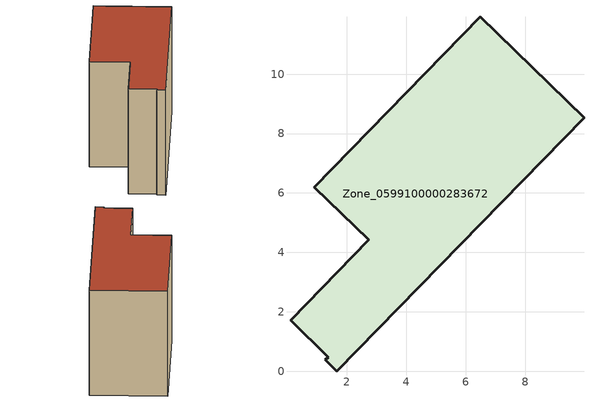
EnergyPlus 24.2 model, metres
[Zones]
Zone_0599100000283672
 floor ground (C_G): 9.98,8.54 1.66,0 1.27,0.38 1.37,0.46 0.1,1.71 2.73,4.42 0.9,6.2 6.48,11.93 z0
 wall outside (C_F): 1.66,0 9.98,8.54 6.48,11.93 0.9,6.2 2.73,4.42 0.1,1.71 1.37,0.46 1.27,0.38 1.66,0 z0:7.2
 roof outside (C_R): 0.1,1.71 1.37,0.46 1.27,0.38 1.66,0 9.98,8.54 6.48,11.93 0.9,6.2 2.73,4.42 z7.2
[BUILDING]
Pand.0599100000283672: North Axis=0; Terrain=City; Loads Convergence Tolerance Value=0.04; Temperature Convergence Tolerance Value=0.4; Solar Distribution=FullExterior; Maximum Number of Warmup Days=25; Minimum Number of Warmup Days=1
[Site:Location]
Rotterdam.The.Hague.AP_ZH_NLD Design_Conditions: Latitude=51.96; Longitude=4.45; Time Zone=1; Elevation=-4.5
[SITE:GROUNDTEMPERATURE:BUILDINGSURFACE]
18, 18, 18, 18, 18, 18, 18, 18, 18, 18, 18, 18
[MATERIAL] Thermal Absorptance=0.9; Solar Absorptance=0.7; Visible Absorptance=0.7
Name | Roughness | Thickness | Conductivity | Density | Specific Heat
G.TI.1946 | MediumSmooth | 0.15 | 1 | 540 | 1210
F.TI.1946 | Rough | 0.3 | 0.857143 | 1920 | 840
R.TI.1946 | MediumRough | 0.2 | 0.1 | 1500 | 1000
[CONSTRUCTION]
C_G: G.TI.1946
C_F: F.TI.1946
C_R: R.TI.1946
[ZONE]
Zone_0599100000283672: Type=1; Multiplier=1; Ceiling Height=Autocalculate; Volume=Autocalculate; Floor Area=autocalculate; Part of Total Floor Area=Yes
[ZONEINFILTRATION:DESIGNFLOWRATE]
Infil_Zone_0599100000283672: Zone or ZoneList or Space or SpaceList=Zone_0599100000283672; Schedule=AlwaysOn; Design Flow Rate Calculation Method=Flow/Area; Flow Rate per Floor Area=0.003; Constant Term Coefficient=1; Temperature Term Coefficient=0; Velocity Term Coefficient=0; Velocity Squared Term Coefficient=0
[HVACTEMPLATE:ZONE:IDEALLOADSAIRSYSTEM]
Zone_0599100000283672: Maximum Heating Supply Air Temperature=50; Minimum Cooling Supply Air Temperature=13; Maximum Heating Supply Air Humidity Ratio=0.0156; Minimum Cooling Supply Air Humidity Ratio=0.0077; Heating Limit=NoLimit; Cooling Limit=NoLimit; Dehumidification Control Type=ConstantSensibleHeatRatio; Cooling Sensible Heat Ratio=0.7; Dehumidification Setpoint=60; Humidification Control Type=None; Humidification Setpoint=30; Outdoor Air Method=None; Outdoor Air Flow Rate per Person=0.00944; Outdoor Air Flow Rate per Zone Floor Area=0; Outdoor Air Flow Rate per Zone=0; Demand Controlled Ventilation Type=None; Outdoor Air Economizer Type=NoEconomizer; Heat Recovery Type=None; Sensible Heat Recovery Effectiveness=0.7; Latent Heat Recovery Effectiveness=0.65
[ZONECONTROL:THERMOSTAT]
ThermostatControl_Zone_0599100000283672: Zone or ZoneList=Zone_0599100000283672; Control Type Schedule=DualSetpointControlType; Control 1=Thermostat_Zone_0599100000283672; Temperature Difference Between Cutout And Setpoint=0
[THERMOSTATSETPOINT:DUALSETPOINT]
Thermostat_Zone_0599100000283672: Heating Setpoint Temperature Schedule=HeatingSetpoint_Zone_0599100000283672; Cooling Setpoint Temperature Schedule=CoolingSetpoint_Zone_0599100000283672
[SCHEDULE:COMPACT]
HeatingSetpoint_Zone_0599100000283672: Through: 12/31, For: AllDays, Until: 24:00, 21
CoolingSetpoint_Zone_0599100000283672: Through: 12/31, For: AllDays, Until: 24:00, 24
DualSetpointControlType: Through: 12/31, For: AllDays, Until: 24:00, 4
AlwaysOn: Through: 12/31, For: AllDays, Until: 24:00, 1
